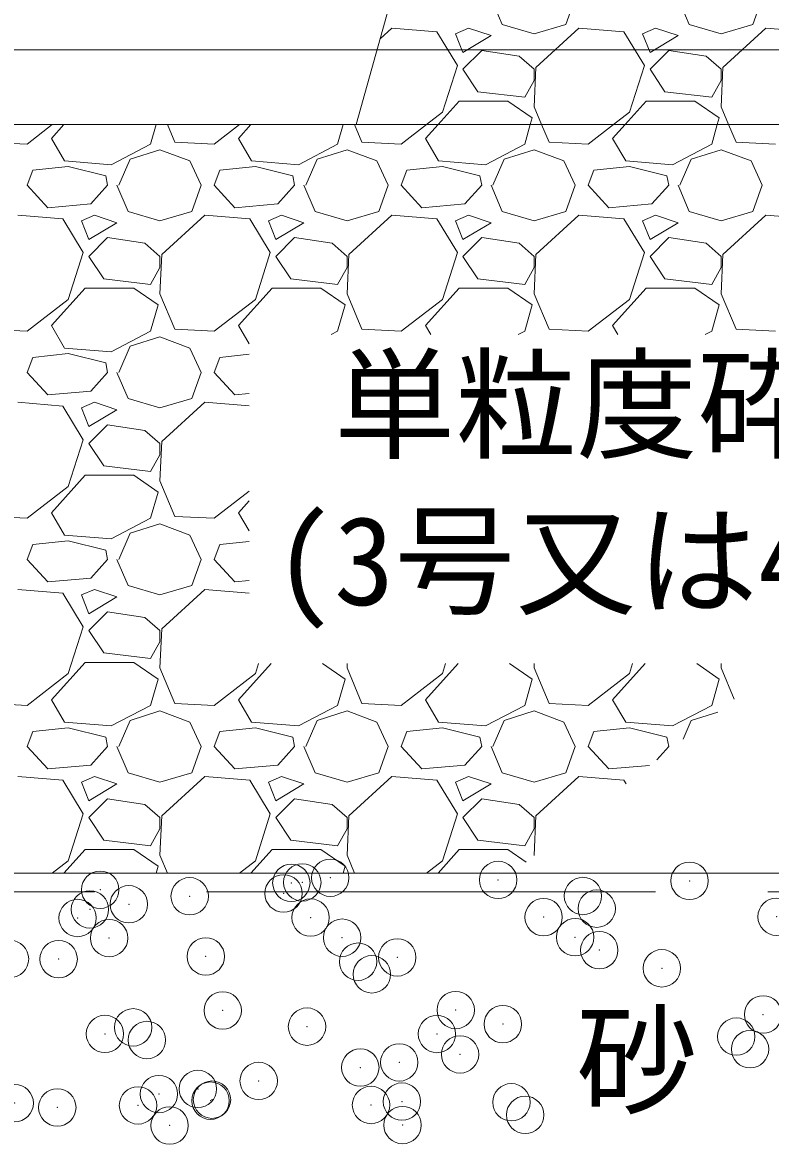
# Model space of a CAD drawing. Units: millimetres at full size, sheet at 1:20; details may follow other scales. Extents: x 0 to 23340, y -4498 to 8520.
# Drawn here: x 4803.2 to 5003.2, y 6423.1 to 6723.5 of the extents above; entities that cross this region are included whole.
import ezdxf
from ezdxf.enums import TextEntityAlignment as Align

# ---------------------------------------------------------------- set-up
doc = ezdxf.new("R2010")
doc.units = ezdxf.units.MM
doc.header["$LTSCALE"] = 20
doc.header["$PDMODE"] = 32
doc.header["$PDSIZE"] = 10
doc.linetypes.add('DASHED', pattern=[7.5, 6, -1.5])
for name, color, linetype, lineweight in [('HOLE', 7, 'DASHED', 13), ('KIJUN', 5, 'Continuous', 5), ('SUNPO', 3, 'Continuous', 13), ('TITLE', 7, 'Continuous', 13), ('ﾊｯﾁﾝｸﾞ', 7, 'Continuous', 5)]:
    doc.layers.add(name, color=color, linetype=linetype, lineweight=lineweight)
doc.styles.add('ＭＳ ゴシック', font='')
doc.styles.get('ＭＳ ゴシック').set_extended_font_data('MS Gothic')

msp = doc.modelspace()

# ---------------------------------------------------------------- linework, layer by layer
at = {"layer": 'HOLE'}
msp.add_lwpolyline([(4917.48, 6786.2), (5017.48, 6786.2), (5042.48, 6696.2), (4892.48, 6696.2)], close=True, dxfattribs=at)
at = {"layer": 'KIJUN', "color": 7, "lineweight": 13}
msp.add_line((4757.48, 6716.2), (5177.48, 6716.2), dxfattribs=at)
msp.add_lwpolyline([(4845.42, 6834.04), (4817.48, 7481.2), (4844.48, 7546.2), (4842.48, 7586.2), (4806.48, 7606.2), (4802.48, 7681.2), (4760.48, 7681.2), (4757.48, 7678.2), (4757.48, 6716.2), (4777.48, 6696.2), (5157.48, 6696.2), (5177.48, 6716.2), (5177.48, 7678.2), (5174.48, 7681.2), (5132.48, 7681.2), (5128.48, 7606.2), (5092.48, 7586.2), (5090.48, 7546.2), (5117.48, 7481.2), (5089.55, 6834.04)], dxfattribs=at)
at = {"layer": 'KIJUN', "color": 7, "linetype": 'DASHED', "lineweight": 13}
msp.add_lwpolyline([(4757.48, 7501.2), (4552.48, 7501.2), (4552.48, 6491.2), (5382.48, 6491.2), (5382.48, 7501.2), (5177.48, 7501.2)], dxfattribs=at)
at = {"layer": 'KIJUN', "color": 7, "lineweight": 13}
for points in [[(5177.48, 7496.2), (5177.48, 6716.2), (5157.48, 6696.2), (4777.48, 6696.2), (4757.48, 6716.2), (4757.48, 7496.2), (4557.48, 7496.2), (4557.48, 6496.2), (5377.48, 6496.2), (5377.48, 7496.2)], [(5377.48, 6496.2), (4557.48, 6496.2), (4557.48, 6396.2), (5377.48, 6396.2)]]:
    msp.add_lwpolyline(points, close=True, dxfattribs=at)
at = {"layer": 'TITLE'}
for p in [(4875.12, 6493.57), (4878.05, 6493.69), (4885.53, 6494.94), (4930.4, 6494.35), (4981.56, 6494.11), (4824.03, 6491.74), (4847.95, 6489.99), (4873.04, 6490.74), (4953.07, 6490.06), (4821.28, 6486.48), (4831.69, 6487.85), (4956.76, 6486.68), (4817.98, 6484.18), (4880.27, 6484.29), (4942.55, 6484.41), (5004.83, 6484.52), (4826.42, 6478.81), (4888.7, 6478.92), (4950.98, 6479.04), (4957.44, 6475.6), (4799.91, 6473.23), (4812.92, 6473.19), (4852.26, 6473.9), (4892.95, 6472.5), (4903.43, 6473.65), (4896.64, 6469.13), (4974.16, 6470.73), (4856.78, 6459.47), (4919.06, 6459.58), (5001.23, 6458.39), (4832.83, 6454.95), (4879.31, 6455.15), (4931.66, 6455.82), (4825.29, 6453.2), (4836.51, 6451.57), (4914.04, 6453.18), (4994.06, 6452.49), (4920.23, 6447.73), (4997.75, 6449.12), (4903.97, 6445.59), (4893.56, 6444.22), (4850.13, 6438.5), (4866.39, 6440.64), (4839.72, 6437.13), (4853.91, 6435.63), (4801.17, 6434.7), (4812.56, 6433.55), (4834.14, 6434.1), (4853.52, 6435.36), (4896.42, 6434.21), (4904.69, 6435.12), (4933.94, 6434.94), (4937.63, 6431.56), (4842.57, 6428.73), (4904.85, 6428.84)]:
    msp.add_point(p, dxfattribs=at)
at = {"layer": 'ﾊｯﾁﾝｸﾞ'}
for p, q in [((4928.5, 6730), (4931.5, 6723)), ((4948.5, 6723), (4951, 6730)), ((4978.5, 6730), (4981.5, 6723)), ((4998.5, 6723), (5001, 6730)), ((4931.5, 6723), (4940, 6720.5)), ((4940, 6720.5), (4948.5, 6723)), ((4981.5, 6723), (4990, 6720.5)), ((4990, 6720.5), (4998.5, 6723)), ((4902, 6722), (4898.85, 6719.13)), ((4914, 6721), (4902, 6722)), ((4919.5, 6712), (4914, 6721)), ((4922.5, 6722), (4919, 6720.5)), ((4919, 6720.5), (4921, 6715.5)), ((4921, 6715.5), (4928.5, 6720)), ((4928.5, 6720), (4922.5, 6722)), ((4952, 6722), (4940.5, 6711.5)), ((4964, 6721), (4952, 6722)), ((4969.5, 6712), (4964, 6721)), ((4972.5, 6722), (4969, 6720.5)), ((4969, 6720.5), (4971, 6715.5)), ((4971, 6715.5), (4978.5, 6720)), ((4978.5, 6720), (4972.5, 6722)), ((5002, 6722), (4990.5, 6711.5)), ((5014, 6721), (5002, 6722)), ((4926, 6716), (4921, 6711)), ((4936, 6714.5), (4926, 6716)), ((4940, 6711), (4936, 6714.5)), ((4976, 6716), (4971, 6711)), ((4986, 6714.5), (4976, 6716)), ((4990, 6711), (4986, 6714.5)), ((4915.5, 6699.5), (4919.5, 6712)), ((4921, 6711), (4925, 6705)), ((4940.5, 6711.5), (4940, 6701)), ((4940, 6708), (4940, 6711)), ((4965.5, 6699.5), (4969.5, 6712)), ((4971, 6711), (4975, 6705)), ((4990.5, 6711.5), (4990, 6701)), ((4990, 6708), (4990, 6711)), ((4937.5, 6703.5), (4940, 6708)), ((4987.5, 6703.5), (4990, 6708)), ((4925, 6705), (4937.5, 6703.5)), ((4975, 6705), (4987.5, 6703.5)), ((4914.33, 6696.2), (4920, 6702.5)), ((4920, 6702.5), (4933, 6702.5)), ((4933, 6702.5), (4939.5, 6698)), ((4964.33, 6696.2), (4970, 6702.5)), ((4970, 6702.5), (4983, 6702.5)), ((4983, 6702.5), (4989.5, 6698)), ((4911.22, 6696.2), (4915.5, 6699.5)), ((4940, 6701), (4942.02, 6696.2)), ((4961.22, 6696.2), (4965.5, 6699.5)), ((4990, 6701), (4992.02, 6696.2)), ((4804.5, 6691), (4811.22, 6696.2)), ((4811, 6692.5), (4814.33, 6696.2)), ((4838.98, 6696.2), (4837.5, 6691)), ((4842.02, 6696.2), (4844, 6691.5)), ((4854.5, 6691), (4861.22, 6696.2)), ((4861, 6692.5), (4864.33, 6696.2)), ((4888.98, 6696.2), (4887.5, 6691)), ((4892.02, 6696.2), (4894, 6691.5)), ((4904.5, 6691), (4911.22, 6696.2)), ((4911, 6692.5), (4914.33, 6696.2)), ((4938.98, 6696.2), (4937.5, 6691)), ((4939.5, 6698), (4938.98, 6696.2)), ((4942.02, 6696.2), (4944, 6691.5)), ((4954.5, 6691), (4961.22, 6696.2)), ((4961, 6692.5), (4964.33, 6696.2)), ((4988.98, 6696.2), (4987.5, 6691)), ((4989.5, 6698), (4988.98, 6696.2)), ((4992.02, 6696.2), (4994, 6691.5)), ((4794, 6691.5), (4804.5, 6691)), ((4814.5, 6686.5), (4811, 6692.5)), ((4837.5, 6691), (4827, 6685.5)), ((4844, 6691.5), (4854.5, 6691)), ((4864.5, 6686.5), (4861, 6692.5)), ((4887.5, 6691), (4877, 6685.5)), ((4894, 6691.5), (4904.5, 6691)), ((4914.5, 6686.5), (4911, 6692.5)), ((4937.5, 6691), (4927, 6685.5)), ((4944, 6691.5), (4954.5, 6691)), ((4964.5, 6686.5), (4961, 6692.5)), ((4987.5, 6691), (4977, 6685.5)), ((4994, 6691.5), (5004.5, 6691)), ((4829, 6680), (4832, 6687)), ((4832, 6687), (4840, 6689.5)), ((4840, 6689.5), (4848, 6686.5)), ((4879, 6680), (4882, 6687)), ((4882, 6687), (4890, 6689.5)), ((4890, 6689.5), (4898, 6686.5)), ((4929, 6680), (4932, 6687)), ((4932, 6687), (4940, 6689.5)), ((4940, 6689.5), (4948, 6686.5)), ((4979, 6680), (4982, 6687)), ((4982, 6687), (4990, 6689.5)), ((4990, 6689.5), (4998, 6686.5)), ((4804.5, 6680), (4806, 6684)), ((4815.5, 6685), (4806, 6684)), ((4827, 6685.5), (4814.5, 6686.5)), ((4825.5, 6682.5), (4815.5, 6685)), ((4848, 6686.5), (4851, 6680)), ((4854.5, 6680), (4856, 6684)), ((4865.5, 6685), (4856, 6684)), ((4877, 6685.5), (4864.5, 6686.5)), ((4875.5, 6682.5), (4865.5, 6685)), ((4898, 6686.5), (4901, 6680)), ((4904.5, 6680), (4906, 6684)), ((4915.5, 6685), (4906, 6684)), ((4927, 6685.5), (4914.5, 6686.5)), ((4925.5, 6682.5), (4915.5, 6685)), ((4948, 6686.5), (4951, 6680)), ((4954.5, 6680), (4956, 6684)), ((4965.5, 6685), (4956, 6684)), ((4977, 6685.5), (4964.5, 6686.5)), ((4975.5, 6682.5), (4965.5, 6685)), ((4998, 6686.5), (5001, 6680)), ((4826, 6680), (4825.5, 6682.5)), ((4876, 6680), (4875.5, 6682.5)), ((4926, 6680), (4925.5, 6682.5)), ((4976, 6680), (4975.5, 6682.5)), ((4810, 6674), (4804.5, 6680)), ((4826, 6680), (4821.5, 6675)), ((4828.5, 6680), (4831.5, 6673)), ((4848.5, 6673), (4851, 6680)), ((4860, 6674), (4854.5, 6680)), ((4876, 6680), (4871.5, 6675)), ((4878.5, 6680), (4881.5, 6673)), ((4898.5, 6673), (4901, 6680)), ((4910, 6674), (4904.5, 6680)), ((4926, 6680), (4921.5, 6675)), ((4928.5, 6680), (4931.5, 6673)), ((4948.5, 6673), (4951, 6680)), ((4960, 6674), (4954.5, 6680)), ((4976, 6680), (4971.5, 6675)), ((4978.5, 6680), (4981.5, 6673)), ((4998.5, 6673), (5001, 6680)), ((4821.5, 6675), (4810, 6674)), ((4871.5, 6675), (4860, 6674)), ((4921.5, 6675), (4910, 6674)), ((4971.5, 6675), (4960, 6674)), ((4814, 6671), (4802, 6672)), ((4822.5, 6672), (4819, 6670.5)), ((4828.5, 6670), (4822.5, 6672)), ((4831.5, 6673), (4840, 6670.5)), ((4840, 6670.5), (4848.5, 6673)), ((4852, 6672), (4840.5, 6661.5)), ((4864, 6671), (4852, 6672)), ((4872.5, 6672), (4869, 6670.5)), ((4878.5, 6670), (4872.5, 6672)), ((4881.5, 6673), (4890, 6670.5)), ((4890, 6670.5), (4898.5, 6673)), ((4902, 6672), (4890.5, 6661.5)), ((4914, 6671), (4902, 6672)), ((4922.5, 6672), (4919, 6670.5)), ((4928.5, 6670), (4922.5, 6672)), ((4931.5, 6673), (4940, 6670.5)), ((4940, 6670.5), (4948.5, 6673)), ((4952, 6672), (4940.5, 6661.5)), ((4964, 6671), (4952, 6672)), ((4972.5, 6672), (4969, 6670.5)), ((4978.5, 6670), (4972.5, 6672)), ((4981.5, 6673), (4990, 6670.5)), ((4990, 6670.5), (4998.5, 6673)), ((5002, 6672), (4990.5, 6661.5)), ((5014, 6671), (5002, 6672)), ((4819.5, 6662), (4814, 6671)), ((4819, 6670.5), (4821, 6665.5)), ((4821, 6665.5), (4828.5, 6670)), ((4869.5, 6662), (4864, 6671)), ((4869, 6670.5), (4871, 6665.5)), ((4871, 6665.5), (4878.5, 6670)), ((4919.5, 6662), (4914, 6671)), ((4919, 6670.5), (4921, 6665.5)), ((4921, 6665.5), (4928.5, 6670)), ((4969.5, 6662), (4964, 6671)), ((4969, 6670.5), (4971, 6665.5)), ((4971, 6665.5), (4978.5, 6670)), ((4826, 6666), (4821, 6661)), ((4836, 6664.5), (4826, 6666)), ((4876, 6666), (4871, 6661)), ((4886, 6664.5), (4876, 6666)), ((4926, 6666), (4921, 6661)), ((4936, 6664.5), (4926, 6666)), ((4976, 6666), (4971, 6661)), ((4986, 6664.5), (4976, 6666)), ((4840, 6661), (4836, 6664.5)), ((4890, 6661), (4886, 6664.5)), ((4940, 6661), (4936, 6664.5)), ((4990, 6661), (4986, 6664.5)), ((4815.5, 6649.5), (4819.5, 6662)), ((4821, 6661), (4825, 6655)), ((4840.5, 6661.5), (4840, 6651)), ((4840, 6658), (4840, 6661)), ((4865.5, 6649.5), (4869.5, 6662)), ((4871, 6661), (4875, 6655)), ((4890.5, 6661.5), (4890, 6651)), ((4890, 6658), (4890, 6661)), ((4915.5, 6649.5), (4919.5, 6662)), ((4921, 6661), (4925, 6655)), ((4940.5, 6661.5), (4940, 6651)), ((4940, 6658), (4940, 6661)), ((4965.5, 6649.5), (4969.5, 6662)), ((4971, 6661), (4975, 6655)), ((4990.5, 6661.5), (4990, 6651)), ((4990, 6658), (4990, 6661)), ((4837.5, 6653.5), (4840, 6658)), ((4887.5, 6653.5), (4890, 6658)), ((4937.5, 6653.5), (4940, 6658)), ((4987.5, 6653.5), (4990, 6658)), ((4825, 6655), (4837.5, 6653.5)), ((4875, 6655), (4887.5, 6653.5)), ((4925, 6655), (4937.5, 6653.5)), ((4975, 6655), (4987.5, 6653.5)), ((4811, 6642.5), (4820, 6652.5)), ((4820, 6652.5), (4833, 6652.5)), ((4833, 6652.5), (4839.5, 6648)), ((4840, 6651), (4844, 6641.5)), ((4861, 6642.5), (4870, 6652.5)), ((4870, 6652.5), (4883, 6652.5)), ((4883, 6652.5), (4889.5, 6648)), ((4890, 6651), (4894, 6641.5)), ((4911, 6642.5), (4920, 6652.5)), ((4920, 6652.5), (4933, 6652.5)), ((4933, 6652.5), (4939.5, 6648)), ((4940, 6651), (4944, 6641.5)), ((4961, 6642.5), (4970, 6652.5)), ((4970, 6652.5), (4983, 6652.5)), ((4983, 6652.5), (4989.5, 6648)), ((4990, 6651), (4994, 6641.5)), ((4804.5, 6641), (4815.5, 6649.5)), ((4839.5, 6648), (4837.5, 6641)), ((4854.5, 6641), (4865.5, 6649.5)), ((4889.5, 6648), (4887.5, 6641)), ((4904.5, 6641), (4915.5, 6649.5)), ((4939.5, 6648), (4937.5, 6641)), ((4954.5, 6641), (4965.5, 6649.5)), ((4989.5, 6648), (4987.5, 6641)), ((4814.5, 6636.5), (4811, 6642.5)), ((4863.84, 6637.64), (4861, 6642.5)), ((4912.4, 6640.09), (4911, 6642.5)), ((4962.4, 6640.09), (4961, 6642.5)), ((4794, 6641.5), (4804.5, 6641)), ((4837.5, 6641), (4827, 6635.5)), ((4832, 6637), (4840, 6639.5)), ((4840, 6639.5), (4848, 6636.5)), ((4844, 6641.5), (4854.5, 6641)), ((4887.5, 6641), (4885.77, 6640.09)), ((4894, 6641.5), (4904.5, 6641)), ((4937.5, 6641), (4935.77, 6640.09)), ((4944, 6641.5), (4954.5, 6641)), ((4987.5, 6641), (4985.77, 6640.09)), ((4994, 6641.5), (5004.5, 6641)), ((4827, 6635.5), (4814.5, 6636.5)), ((4829, 6630), (4832, 6637)), ((4848, 6636.5), (4851, 6630)), ((4804.5, 6630), (4806, 6634)), ((4815.5, 6635), (4806, 6634)), ((4825.5, 6632.5), (4815.5, 6635)), ((4854.5, 6630), (4856, 6634)), ((4863.84, 6634.82), (4856, 6634)), ((4810, 6624), (4804.5, 6630)), ((4826, 6630), (4821.5, 6625)), ((4826, 6630), (4825.5, 6632.5)), ((4828.5, 6630), (4831.5, 6623)), ((4848.5, 6623), (4851, 6630)), ((4860, 6624), (4854.5, 6630)), ((4821.5, 6625), (4810, 6624)), ((4863.84, 6624.33), (4860, 6624)), ((4814, 6621), (4802, 6622)), ((4819.5, 6612), (4814, 6621)), ((4822.5, 6622), (4819, 6620.5)), ((4828.5, 6620), (4822.5, 6622)), ((4831.5, 6623), (4840, 6620.5)), ((4840, 6620.5), (4848.5, 6623)), ((4852, 6622), (4840.5, 6611.5)), ((4863.84, 6621.01), (4852, 6622)), ((4819, 6620.5), (4821, 6615.5)), ((4821, 6615.5), (4828.5, 6620)), ((4826, 6616), (4821, 6611)), ((4836, 6614.5), (4826, 6616)), ((4815.5, 6599.5), (4819.5, 6612)), ((4840, 6611), (4836, 6614.5)), ((4821, 6611), (4825, 6605)), ((4840.5, 6611.5), (4840, 6601)), ((4840, 6608), (4840, 6611)), ((4837.5, 6603.5), (4840, 6608)), ((4825, 6605), (4837.5, 6603.5)), ((4811, 6592.5), (4820, 6602.5)), ((4820, 6602.5), (4833, 6602.5)), ((4833, 6602.5), (4839.5, 6598)), ((4840, 6601), (4844, 6591.5)), ((4804.5, 6591), (4815.5, 6599.5)), ((4839.5, 6598), (4837.5, 6591)), ((4854.5, 6591), (4863.84, 6598.21)), ((4861, 6592.5), (4863.84, 6595.65)), ((4794, 6591.5), (4804.5, 6591)), ((4814.5, 6586.5), (4811, 6592.5)), ((4837.5, 6591), (4827, 6585.5)), ((4844, 6591.5), (4854.5, 6591)), ((4863.84, 6587.64), (4861, 6592.5)), ((4832, 6587), (4840, 6589.5)), ((4840, 6589.5), (4848, 6586.5)), ((4815.5, 6585), (4806, 6584)), ((4827, 6585.5), (4814.5, 6586.5)), ((4825.5, 6582.5), (4815.5, 6585)), ((4829, 6580), (4832, 6587)), ((4848, 6586.5), (4851, 6580)), ((4863.84, 6584.82), (4856, 6584)), ((4804.5, 6580), (4806, 6584)), ((4826, 6580), (4825.5, 6582.5)), ((4854.5, 6580), (4856, 6584)), ((4810, 6574), (4804.5, 6580)), ((4826, 6580), (4821.5, 6575)), ((4828.5, 6580), (4831.5, 6573)), ((4848.5, 6573), (4851, 6580)), ((4860, 6574), (4854.5, 6580)), ((4821.5, 6575), (4810, 6574)), ((4831.5, 6573), (4840, 6570.5)), ((4840, 6570.5), (4848.5, 6573)), ((4863.84, 6574.33), (4860, 6574)), ((4814, 6571), (4802, 6572)), ((4819.5, 6562), (4814, 6571)), ((4822.5, 6572), (4819, 6570.5)), ((4819, 6570.5), (4821, 6565.5)), ((4821, 6565.5), (4828.5, 6570)), ((4828.5, 6570), (4822.5, 6572)), ((4852, 6572), (4840.5, 6561.5)), ((4863.84, 6571.01), (4852, 6572)), ((4826, 6566), (4821, 6561)), ((4836, 6564.5), (4826, 6566)), ((4840, 6561), (4836, 6564.5)), ((4815.5, 6549.5), (4819.5, 6562)), ((4821, 6561), (4825, 6555)), ((4840.5, 6561.5), (4840, 6551)), ((4840, 6558), (4840, 6561)), ((4837.5, 6553.5), (4840, 6558)), ((4825, 6555), (4837.5, 6553.5)), ((4811, 6542.5), (4820, 6552.5)), ((4820, 6552.5), (4833, 6552.5)), ((4833, 6552.5), (4839.5, 6548)), ((4861, 6542.5), (4869.7, 6552.17)), ((4865.5, 6549.5), (4866.35, 6552.17)), ((4883.48, 6552.17), (4889.5, 6548)), ((4890.06, 6552.17), (4890, 6551)), ((4911, 6542.5), (4919.7, 6552.17)), ((4915.5, 6549.5), (4916.35, 6552.17)), ((4933.48, 6552.17), (4939.5, 6548)), ((4940.06, 6552.17), (4940, 6551)), ((4961, 6542.5), (4969.7, 6552.17)), ((4965.5, 6549.5), (4966.35, 6552.17)), ((4983.48, 6552.17), (4989.5, 6548)), ((4990.06, 6552.17), (4990, 6551)), ((4804.5, 6541), (4815.5, 6549.5)), ((4840, 6551), (4844, 6541.5)), ((4854.5, 6541), (4865.5, 6549.5)), ((4890, 6551), (4894, 6541.5)), ((4904.5, 6541), (4915.5, 6549.5)), ((4940, 6551), (4944, 6541.5)), ((4954.5, 6541), (4965.5, 6549.5)), ((4990, 6551), (4993.51, 6542.66)), ((4839.5, 6548), (4837.5, 6541)), ((4889.5, 6548), (4887.5, 6541)), ((4939.5, 6548), (4937.5, 6541)), ((4989.5, 6548), (4987.5, 6541)), ((4814.5, 6536.5), (4811, 6542.5)), ((4864.5, 6536.5), (4861, 6542.5)), ((4914.5, 6536.5), (4911, 6542.5)), ((4964.5, 6536.5), (4961, 6542.5)), ((4794, 6541.5), (4804.5, 6541)), ((4837.5, 6541), (4827, 6535.5)), ((4832, 6537), (4840, 6539.5)), ((4840, 6539.5), (4848, 6536.5)), ((4844, 6541.5), (4854.5, 6541)), ((4887.5, 6541), (4877, 6535.5)), ((4882, 6537), (4890, 6539.5)), ((4890, 6539.5), (4898, 6536.5)), ((4894, 6541.5), (4904.5, 6541)), ((4937.5, 6541), (4927, 6535.5)), ((4932, 6537), (4940, 6539.5)), ((4940, 6539.5), (4948, 6536.5)), ((4944, 6541.5), (4954.5, 6541)), ((4987.5, 6541), (4977, 6535.5)), ((4827, 6535.5), (4814.5, 6536.5)), ((4829, 6530), (4832, 6537)), ((4848, 6536.5), (4851, 6530)), ((4877, 6535.5), (4864.5, 6536.5)), ((4879, 6530), (4882, 6537)), ((4898, 6536.5), (4901, 6530)), ((4927, 6535.5), (4914.5, 6536.5)), ((4929, 6530), (4932, 6537)), ((4948, 6536.5), (4951, 6530)), ((4977, 6535.5), (4964.5, 6536.5)), ((4979.84, 6531.96), (4982, 6537)), ((4982, 6537), (4989.12, 6539.23)), ((4804.5, 6530), (4806, 6534)), ((4815.5, 6535), (4806, 6534)), ((4825.5, 6532.5), (4815.5, 6535)), ((4854.5, 6530), (4856, 6534)), ((4865.5, 6535), (4856, 6534)), ((4875.5, 6532.5), (4865.5, 6535)), ((4904.5, 6530), (4906, 6534)), ((4915.5, 6535), (4906, 6534)), ((4925.5, 6532.5), (4915.5, 6535)), ((4954.5, 6530), (4956, 6534)), ((4965.5, 6535), (4956, 6534)), ((4975.5, 6532.5), (4965.5, 6535)), ((4826, 6530), (4825.5, 6532.5)), ((4876, 6530), (4875.5, 6532.5)), ((4926, 6530), (4925.5, 6532.5)), ((4976, 6530), (4975.5, 6532.5)), ((4810, 6524), (4804.5, 6530)), ((4826, 6530), (4821.5, 6525)), ((4828.5, 6530), (4831.5, 6523)), ((4848.5, 6523), (4851, 6530)), ((4860, 6524), (4854.5, 6530)), ((4876, 6530), (4871.5, 6525)), ((4878.5, 6530), (4881.5, 6523)), ((4898.5, 6523), (4901, 6530)), ((4910, 6524), (4904.5, 6530)), ((4926, 6530), (4921.5, 6525)), ((4928.5, 6530), (4931.5, 6523)), ((4948.5, 6523), (4951, 6530)), ((4960, 6524), (4954.5, 6530)), ((4976, 6530), (4972.83, 6526.48)), ((4821.5, 6525), (4810, 6524)), ((4871.5, 6525), (4860, 6524)), ((4921.5, 6525), (4910, 6524)), ((4970.87, 6524.95), (4960, 6524)), ((4814, 6521), (4802, 6522)), ((4822.5, 6522), (4819, 6520.5)), ((4828.5, 6520), (4822.5, 6522)), ((4831.5, 6523), (4840, 6520.5)), ((4840, 6520.5), (4848.5, 6523)), ((4852, 6522), (4840.5, 6511.5)), ((4864, 6521), (4852, 6522)), ((4872.5, 6522), (4869, 6520.5)), ((4878.5, 6520), (4872.5, 6522)), ((4881.5, 6523), (4890, 6520.5)), ((4890, 6520.5), (4898.5, 6523)), ((4902, 6522), (4890.5, 6511.5)), ((4914, 6521), (4902, 6522)), ((4922.5, 6522), (4919, 6520.5)), ((4928.5, 6520), (4922.5, 6522)), ((4931.5, 6523), (4940, 6520.5)), ((4940, 6520.5), (4948.5, 6523)), ((4952, 6522), (4940.5, 6511.5)), ((4964, 6521), (4952, 6522)), ((4819.5, 6512), (4814, 6521)), ((4819, 6520.5), (4821, 6515.5)), ((4821, 6515.5), (4828.5, 6520)), ((4869.5, 6512), (4864, 6521)), ((4869, 6520.5), (4871, 6515.5)), ((4871, 6515.5), (4878.5, 6520)), ((4919.5, 6512), (4914, 6521)), ((4919, 6520.5), (4921, 6515.5)), ((4921, 6515.5), (4928.5, 6520)), ((4964.59, 6520.03), (4964, 6521)), ((4826, 6516), (4821, 6511)), ((4836, 6514.5), (4826, 6516)), ((4876, 6516), (4871, 6511)), ((4886, 6514.5), (4876, 6516)), ((4926, 6516), (4921, 6511)), ((4936, 6514.5), (4926, 6516)), ((4840, 6511), (4836, 6514.5)), ((4890, 6511), (4886, 6514.5)), ((4940, 6511), (4936, 6514.5)), ((4815.5, 6499.5), (4819.5, 6512)), ((4821, 6511), (4825, 6505)), ((4840.5, 6511.5), (4840, 6501)), ((4840, 6508), (4840, 6511)), ((4865.5, 6499.5), (4869.5, 6512)), ((4871, 6511), (4875, 6505)), ((4890.5, 6511.5), (4890, 6501)), ((4890, 6508), (4890, 6511)), ((4915.5, 6499.5), (4919.5, 6512)), ((4921, 6511), (4925, 6505)), ((4940.5, 6511.5), (4940, 6501)), ((4940, 6508), (4940, 6511)), ((4837.5, 6503.5), (4840, 6508)), ((4887.5, 6503.5), (4890, 6508)), ((4937.5, 6503.5), (4940, 6508)), ((4825, 6505), (4837.5, 6503.5)), ((4875, 6505), (4887.5, 6503.5)), ((4925, 6505), (4937.5, 6503.5)), ((4814.33, 6496.2), (4820, 6502.5)), ((4820, 6502.5), (4833, 6502.5)), ((4833, 6502.5), (4839.5, 6498)), ((4840, 6501), (4842.02, 6496.2)), ((4864.33, 6496.2), (4870, 6502.5)), ((4870, 6502.5), (4883, 6502.5)), ((4883, 6502.5), (4889.5, 6498)), ((4890, 6501), (4892.02, 6496.2)), ((4914.33, 6496.2), (4920, 6502.5)), ((4920, 6502.5), (4933, 6502.5)), ((4933, 6502.5), (4937.87, 6499.13)), ((4940, 6501), (4940.07, 6500.84)), ((4811.22, 6496.2), (4815.5, 6499.5)), ((4839.5, 6498), (4838.98, 6496.2)), ((4861.22, 6496.2), (4865.5, 6499.5)), ((4889.5, 6498), (4888.98, 6496.2)), ((4911.22, 6496.2), (4915.5, 6499.5))]:
    msp.add_line(p, q, dxfattribs=at)

# ---------------------------------------------------------------- texts
at = {"layer": 'SUNPO', "style": 'ＭＳ ゴシック'}
for s, p in [('単粒度砕石', (4886.55, 6633.22)), ('(3号又は4号)', (4870.36, 6591.55))]:
    msp.add_text(s, height=23.74, dxfattribs=at).set_placement(p, align=Align.TOP_LEFT)
msp.add_text('砂', height=23.74, dxfattribs=at).set_placement((4967.48, 6446.2), align=Align.MIDDLE_CENTER)

doc.saveas('drawing.dxf')
